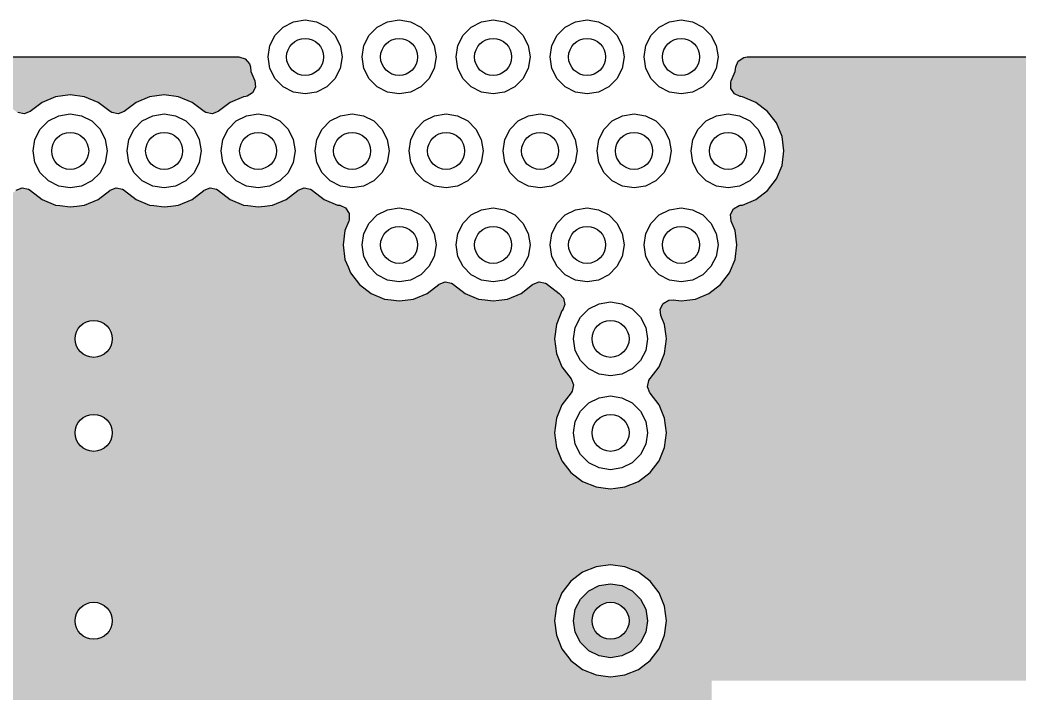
# Model space of a CAD drawing. Header units: millimetres. Extents: x -3894 to -3474, y -291 to 6.
# Drawn here: x -3560.82 to -3550.02, y -110.22 to -102.94 of the extents above; entities that cross this region are included whole.
import ezdxf

# ---------------------------------------------------------------- set-up
doc = ezdxf.new("R2010")
doc.units = ezdxf.units.MM
doc.layers.add('BLACK', color=7, linetype='Continuous')

msp = doc.modelspace()

# ---------------------------------------------------------------- hatches: boundary and pattern name
msp.add_hatch(color=256).paths.add_polyline_path([(-3558.32, -103.501), (-3558.326, -103.452), (-3558.336, -103.417), (-3558.382, -103.364), (-3558.449, -103.344), (-3565.624, -103.344), (-3565.624, -103.822), (-3565.511, -103.775), (-3565.511, -103.775), (-3565.354, -103.754), (-3565.198, -103.775), (-3565.198, -103.775), (-3565.052, -103.835), (-3564.922, -103.935), (-3564.905, -103.946), (-3564.836, -103.96), (-3564.771, -103.935), (-3564.641, -103.835), (-3564.495, -103.775), (-3564.495, -103.775), (-3564.338, -103.754), (-3564.182, -103.775), (-3564.182, -103.775), (-3564.036, -103.835), (-3563.906, -103.935), (-3563.889, -103.946), (-3563.82, -103.96), (-3563.755, -103.935), (-3563.625, -103.835), (-3563.479, -103.775), (-3563.479, -103.775), (-3563.322, -103.754), (-3563.166, -103.775), (-3563.166, -103.775), (-3563.02, -103.835), (-3562.89, -103.935), (-3562.873, -103.946), (-3562.804, -103.96), (-3562.739, -103.935), (-3562.609, -103.835), (-3562.463, -103.775), (-3562.463, -103.775), (-3562.306, -103.754), (-3562.15, -103.775), (-3562.15, -103.775), (-3562.004, -103.835), (-3561.874, -103.935), (-3561.857, -103.946), (-3561.788, -103.96), (-3561.723, -103.935), (-3561.593, -103.835), (-3561.447, -103.775), (-3561.447, -103.775), (-3561.29, -103.754), (-3561.134, -103.775), (-3561.134, -103.775), (-3560.988, -103.835), (-3560.858, -103.935), (-3560.841, -103.946), (-3560.772, -103.96), (-3560.707, -103.935), (-3560.577, -103.835), (-3560.431, -103.775), (-3560.431, -103.775), (-3560.274, -103.754), (-3560.118, -103.775), (-3560.118, -103.775), (-3559.972, -103.835), (-3559.842, -103.935), (-3559.825, -103.946), (-3559.756, -103.96), (-3559.691, -103.935), (-3559.561, -103.835), (-3559.415, -103.775), (-3559.415, -103.775), (-3559.258, -103.754), (-3559.102, -103.775), (-3559.102, -103.775), (-3558.956, -103.835), (-3558.826, -103.935), (-3558.809, -103.946), (-3558.74, -103.96), (-3558.675, -103.935), (-3558.545, -103.835), (-3558.399, -103.775), (-3558.376, -103.772), (-3558.362, -103.769), (-3558.302, -103.733), (-3558.27, -103.671), (-3558.278, -103.602)])
h = msp.add_hatch(color=256)
h.paths.add_polyline_path([(-3539.648, -103.344), (-3552.956, -103.344), (-3552.992, -103.349), (-3553.051, -103.388), (-3553.079, -103.452), (-3553.085, -103.501), (-3553.127, -103.602), (-3553.132, -103.615), (-3553.131, -103.685), (-3553.093, -103.744), (-3553.029, -103.772), (-3553.025, -103.772), (-3553.006, -103.775), (-3552.86, -103.835), (-3552.734, -103.932), (-3552.638, -104.057), (-3552.577, -104.203), (-3552.557, -104.36), (-3552.577, -104.517), (-3552.638, -104.663), (-3552.734, -104.788), (-3552.86, -104.885), (-3553.006, -104.945), (-3553.029, -104.948), (-3553.043, -104.951), (-3553.103, -104.987), (-3553.135, -105.049), (-3553.127, -105.118), (-3553.085, -105.219), (-3553.065, -105.376), (-3553.085, -105.533), (-3553.146, -105.679), (-3553.242, -105.804), (-3553.337, -105.877), (-3553.337, -110.089), (-3539.648, -110.089)])
h.paths.add_polyline_path([(-3548.79, -106.392, -1), (-3548.39, -106.392, -1)], flags=16)
h.paths.add_polyline_path([(-3548.39, -107.408, -1), (-3548.79, -107.408, -1)], flags=16)
h.paths.add_polyline_path([(-3548.39, -108.424, -1), (-3548.79, -108.424, -1)], flags=16)
h.paths.add_polyline_path([(-3548.39, -109.44, -1), (-3548.79, -109.44, -1)], flags=16)
h = msp.add_hatch(color=256)
h.paths.add_polyline_path([(-3554.861, -107.836), (-3554.957, -107.711), (-3555.018, -107.565), (-3555.018, -107.565), (-3555.038, -107.408), (-3555.018, -107.251), (-3555.018, -107.251), (-3554.957, -107.105), (-3554.857, -106.976), (-3554.846, -106.958), (-3554.832, -106.89), (-3554.857, -106.825), (-3554.957, -106.695), (-3555.018, -106.549), (-3555.018, -106.549), (-3555.038, -106.392), (-3555.018, -106.235), (-3555.018, -106.235), (-3554.957, -106.089), (-3554.953, -106.084), (-3554.928, -106.02), (-3554.941, -105.951), (-3554.989, -105.901), (-3555.119, -105.801), (-3555.136, -105.79), (-3555.205, -105.776), (-3555.27, -105.801), (-3555.4, -105.901), (-3555.546, -105.961), (-3555.638, -105.973), (-3555.702, -105.982), (-3555.788, -105.97), (-3555.859, -105.961), (-3556.005, -105.901), (-3556.135, -105.801), (-3556.152, -105.79), (-3556.221, -105.776), (-3556.286, -105.801), (-3556.416, -105.901), (-3556.562, -105.961), (-3556.654, -105.973), (-3556.718, -105.982), (-3556.804, -105.97), (-3556.875, -105.961), (-3557.021, -105.901), (-3557.147, -105.804), (-3557.243, -105.679), (-3557.27, -105.613), (-3557.304, -105.533), (-3557.304, -105.533), (-3557.324, -105.376), (-3557.304, -105.219), (-3557.262, -105.118), (-3557.257, -105.105), (-3557.258, -105.035), (-3557.296, -104.976), (-3557.36, -104.948), (-3557.383, -104.945), (-3557.529, -104.885), (-3557.659, -104.785), (-3557.676, -104.774), (-3557.745, -104.76), (-3557.81, -104.785), (-3557.94, -104.885), (-3558.086, -104.945), (-3558.169, -104.956), (-3558.242, -104.966), (-3558.355, -104.951), (-3558.399, -104.945), (-3558.545, -104.885), (-3558.675, -104.785), (-3558.692, -104.774), (-3558.761, -104.76), (-3558.826, -104.785), (-3558.956, -104.885), (-3559.102, -104.945), (-3559.185, -104.956), (-3559.258, -104.966), (-3559.371, -104.951), (-3559.415, -104.945), (-3559.561, -104.885), (-3559.691, -104.785), (-3559.708, -104.774), (-3559.777, -104.76), (-3559.842, -104.785), (-3559.972, -104.885), (-3560.118, -104.945), (-3560.201, -104.956), (-3560.274, -104.966), (-3560.387, -104.951), (-3560.431, -104.945), (-3560.577, -104.885), (-3560.707, -104.785), (-3560.724, -104.774), (-3560.793, -104.76), (-3560.858, -104.785), (-3560.988, -104.885), (-3561.134, -104.945), (-3561.217, -104.956), (-3561.29, -104.966), (-3561.403, -104.951), (-3561.447, -104.945), (-3561.593, -104.885), (-3561.723, -104.785), (-3561.74, -104.774), (-3561.809, -104.76), (-3561.874, -104.785), (-3562.004, -104.885), (-3562.15, -104.945), (-3562.173, -104.948), (-3562.187, -104.951), (-3562.247, -104.987), (-3562.279, -105.049), (-3562.271, -105.118), (-3562.229, -105.219), (-3562.209, -105.376), (-3562.229, -105.533), (-3562.29, -105.679), (-3562.386, -105.804), (-3562.512, -105.901), (-3562.658, -105.961), (-3562.75, -105.973), (-3562.814, -105.982), (-3562.9, -105.97), (-3562.971, -105.961), (-3563.117, -105.901), (-3563.247, -105.801), (-3563.264, -105.79), (-3563.333, -105.776), (-3563.398, -105.801), (-3563.528, -105.901), (-3563.674, -105.961), (-3563.766, -105.973), (-3563.83, -105.982), (-3563.916, -105.97), (-3563.987, -105.961), (-3564.133, -105.901), (-3564.263, -105.801), (-3564.28, -105.79), (-3564.349, -105.776), (-3564.414, -105.801), (-3564.544, -105.901), (-3564.69, -105.961), (-3564.782, -105.973), (-3564.846, -105.982), (-3564.932, -105.97), (-3565.003, -105.961), (-3565.149, -105.901), (-3565.213, -105.852), (-3565.215, -105.85), (-3565.281, -105.826), (-3565.349, -105.842), (-3565.398, -105.892), (-3565.412, -105.961), (-3565.387, -106.026), (-3565.338, -106.089), (-3565.277, -106.235), (-3565.261, -106.362), (-3565.257, -106.392), (-3565.277, -106.549), (-3565.338, -106.695), (-3565.437, -106.825), (-3565.449, -106.842), (-3565.463, -106.91), (-3565.437, -106.976), (-3565.338, -107.105), (-3565.277, -107.251), (-3565.257, -107.408), (-3565.277, -107.565), (-3565.338, -107.711), (-3565.437, -107.841), (-3565.449, -107.858), (-3565.463, -107.926), (-3565.437, -107.992), (-3565.338, -108.121), (-3565.277, -108.267), (-3565.257, -108.424), (-3565.277, -108.581), (-3565.338, -108.727), (-3565.437, -108.857), (-3565.449, -108.874), (-3565.463, -108.942), (-3565.437, -109.008), (-3565.338, -109.137), (-3565.277, -109.283), (-3565.257, -109.44), (-3565.277, -109.597), (-3565.338, -109.743), (-3565.437, -109.873), (-3565.449, -109.89), (-3565.463, -109.958), (-3565.437, -110.024), (-3565.387, -110.089), (-3553.337, -110.089), (-3553.337, -105.877), (-3553.368, -105.901), (-3553.514, -105.961), (-3553.606, -105.973), (-3553.67, -105.982), (-3553.756, -105.97), (-3553.803, -105.973), (-3553.863, -106.009), (-3553.894, -106.071), (-3553.887, -106.141), (-3553.847, -106.235), (-3553.831, -106.362), (-3553.827, -106.392), (-3553.847, -106.549), (-3553.908, -106.695), (-3554.007, -106.825), (-3554.019, -106.842), (-3554.033, -106.91), (-3554.007, -106.976), (-3553.908, -107.105), (-3553.847, -107.251), (-3553.827, -107.408), (-3553.847, -107.565), (-3553.908, -107.711), (-3554.004, -107.836), (-3554.13, -107.933), (-3554.276, -107.993), (-3554.38, -108.007), (-3554.432, -108.014), (-3554.511, -108.003), (-3554.589, -107.993), (-3554.735, -107.933)])
h.paths.add_polyline_path([(-3560.22, -107.408, -1), (-3559.82, -107.408, -1)], flags=16)
h.paths.add_polyline_path([(-3560.22, -106.392, -1), (-3559.82, -106.392, -1)], flags=16)
h.paths.add_polyline_path([(-3559.82, -109.44, -1), (-3560.22, -109.44, -1)], flags=16)
h.paths.add_polyline_path([(-3554.957, -109.137), (-3554.861, -109.012), (-3554.735, -108.915), (-3554.589, -108.855), (-3554.589, -108.855), (-3554.432, -108.834), (-3554.276, -108.855), (-3554.276, -108.855), (-3554.177, -108.896), (-3554.13, -108.915), (-3554.004, -109.012), (-3553.908, -109.137), (-3553.847, -109.283), (-3553.827, -109.44), (-3553.847, -109.597), (-3553.908, -109.743), (-3554.004, -109.868), (-3554.13, -109.965), (-3554.276, -110.025), (-3554.38, -110.039), (-3554.432, -110.046), (-3554.511, -110.035), (-3554.589, -110.025), (-3554.735, -109.965), (-3554.861, -109.868), (-3554.957, -109.743), (-3555.018, -109.597), (-3555.018, -109.597), (-3555.038, -109.44), (-3555.018, -109.283), (-3555.018, -109.283)], flags=16)
h.paths.add_polyline_path([(-3554.813, -109.316), (-3554.756, -109.205), (-3554.668, -109.116), (-3554.556, -109.06), (-3554.432, -109.04), (-3554.309, -109.06), (-3554.197, -109.116), (-3554.109, -109.205), (-3554.052, -109.316), (-3554.032, -109.44), (-3554.052, -109.564), (-3554.109, -109.675), (-3554.197, -109.764), (-3554.309, -109.82), (-3554.432, -109.84), (-3554.556, -109.82), (-3554.668, -109.764), (-3554.756, -109.675), (-3554.813, -109.564), (-3554.832, -109.44)], flags=0)
h.paths.add_polyline_path([(-3554.232, -109.44, -1), (-3554.632, -109.44, -1)], flags=0)
h = msp.add_hatch(color=256)
h.paths.add_polyline_path([(-3553.337, -110.089), (-3565.387, -110.089), (-3565.338, -110.153), (-3565.277, -110.299), (-3565.257, -110.456), (-3565.277, -110.613), (-3565.338, -110.759), (-3565.437, -110.889), (-3565.449, -110.906), (-3565.463, -110.974), (-3565.437, -111.04), (-3565.338, -111.169), (-3565.277, -111.315), (-3565.261, -111.436), (-3565.257, -111.472), (-3565.277, -111.629), (-3565.338, -111.775), (-3565.437, -111.905), (-3565.449, -111.922), (-3565.463, -111.99), (-3565.437, -112.056), (-3565.338, -112.185), (-3565.277, -112.331), (-3565.257, -112.488), (-3565.257, -112.488), (-3565.277, -112.645), (-3565.338, -112.791), (-3565.437, -112.921), (-3565.449, -112.938), (-3565.463, -113.006), (-3565.437, -113.072), (-3565.338, -113.201), (-3565.277, -113.347), (-3565.257, -113.504), (-3565.277, -113.661), (-3565.338, -113.807), (-3565.437, -113.937), (-3565.449, -113.954), (-3565.463, -114.022), (-3565.437, -114.088), (-3565.338, -114.217), (-3565.277, -114.363), (-3565.257, -114.52), (-3565.277, -114.677), (-3565.338, -114.823), (-3565.437, -114.953), (-3565.449, -114.97), (-3565.463, -115.038), (-3565.437, -115.104), (-3565.338, -115.233), (-3565.277, -115.379), (-3565.257, -115.536), (-3565.277, -115.693), (-3565.338, -115.839), (-3565.437, -115.969), (-3565.449, -115.986), (-3565.463, -116.054), (-3565.437, -116.12), (-3565.338, -116.249), (-3565.277, -116.395), (-3565.257, -116.552), (-3565.277, -116.709), (-3565.338, -116.855), (-3565.437, -116.985), (-3565.449, -117.002), (-3565.463, -117.07), (-3565.437, -117.136), (-3565.338, -117.265), (-3565.277, -117.411), (-3565.257, -117.568), (-3565.277, -117.725), (-3565.338, -117.871), (-3565.437, -118.001), (-3565.449, -118.018), (-3565.463, -118.086), (-3565.437, -118.152), (-3565.338, -118.281), (-3565.277, -118.427), (-3565.257, -118.584), (-3565.277, -118.741), (-3565.338, -118.887), (-3565.437, -119.017), (-3565.449, -119.034), (-3565.463, -119.102), (-3565.437, -119.168), (-3565.338, -119.297), (-3565.277, -119.443), (-3565.257, -119.6), (-3565.277, -119.757), (-3565.338, -119.903), (-3565.437, -120.033), (-3565.449, -120.05), (-3565.463, -120.118), (-3565.437, -120.184), (-3565.398, -120.234), (-3553.337, -120.234)])
h.paths.add_polyline_path([(-3555.018, -115.379), (-3555.018, -115.379), (-3554.957, -115.233), (-3554.861, -115.108), (-3554.735, -115.011), (-3554.589, -114.951), (-3554.589, -114.951), (-3554.432, -114.93), (-3554.276, -114.951), (-3554.276, -114.951), (-3554.13, -115.011), (-3554.004, -115.108), (-3553.908, -115.233), (-3553.847, -115.379), (-3553.827, -115.536), (-3553.847, -115.693), (-3553.908, -115.839), (-3554.004, -115.964), (-3554.13, -116.061), (-3554.276, -116.121), (-3554.38, -116.135), (-3554.432, -116.142), (-3554.511, -116.131), (-3554.589, -116.121), (-3554.735, -116.061), (-3554.861, -115.964), (-3554.957, -115.839), (-3555.018, -115.693), (-3555.018, -115.693), (-3555.038, -115.536)], flags=16)
h.paths.add_polyline_path([(-3554.832, -115.536), (-3554.813, -115.412), (-3554.756, -115.301), (-3554.668, -115.212), (-3554.556, -115.156), (-3554.432, -115.136), (-3554.309, -115.156), (-3554.197, -115.212), (-3554.109, -115.301), (-3554.052, -115.412), (-3554.032, -115.536), (-3554.052, -115.66), (-3554.109, -115.771), (-3554.197, -115.86), (-3554.309, -115.916), (-3554.432, -115.936), (-3554.556, -115.916), (-3554.668, -115.86), (-3554.756, -115.771), (-3554.813, -115.66)], flags=0)
h.paths.add_polyline_path([(-3554.232, -115.536, -1), (-3554.632, -115.536, -1)], flags=0)
h.paths.add_polyline_path([(-3554.861, -117.14), (-3554.735, -117.043), (-3554.589, -116.983), (-3554.589, -116.983), (-3554.432, -116.962), (-3554.276, -116.983), (-3554.276, -116.983), (-3554.13, -117.043), (-3554.004, -117.14), (-3553.908, -117.265), (-3553.847, -117.411), (-3553.827, -117.568), (-3553.847, -117.725), (-3553.908, -117.871), (-3554.004, -117.996), (-3554.13, -118.093), (-3554.276, -118.153), (-3554.38, -118.167), (-3554.432, -118.174), (-3554.511, -118.163), (-3554.589, -118.153), (-3554.735, -118.093), (-3554.861, -117.996), (-3554.957, -117.871), (-3555.018, -117.725), (-3555.018, -117.725), (-3555.038, -117.568), (-3555.018, -117.411), (-3555.018, -117.411), (-3554.957, -117.265)], flags=16)
h.paths.add_polyline_path([(-3554.861, -113.932), (-3554.957, -113.807), (-3554.976, -113.76), (-3555.018, -113.661), (-3555.018, -113.661), (-3555.038, -113.504), (-3555.018, -113.347), (-3555.018, -113.347), (-3554.957, -113.201), (-3554.861, -113.076), (-3554.735, -112.979), (-3554.589, -112.919), (-3554.589, -112.919), (-3554.432, -112.898), (-3554.276, -112.919), (-3554.276, -112.919), (-3554.13, -112.979), (-3554.004, -113.076), (-3553.908, -113.201), (-3553.847, -113.347), (-3553.827, -113.504), (-3553.847, -113.661), (-3553.908, -113.807), (-3554.004, -113.932), (-3554.13, -114.029), (-3554.276, -114.089), (-3554.38, -114.103), (-3554.432, -114.11), (-3554.511, -114.099), (-3554.589, -114.089), (-3554.735, -114.029)], flags=16)
h.paths.add_polyline_path([(-3554.756, -117.333), (-3554.668, -117.244), (-3554.556, -117.188), (-3554.432, -117.168), (-3554.309, -117.188), (-3554.197, -117.244), (-3554.109, -117.333), (-3554.052, -117.444), (-3554.032, -117.568), (-3554.052, -117.692), (-3554.109, -117.803), (-3554.197, -117.892), (-3554.309, -117.948), (-3554.432, -117.968), (-3554.556, -117.948), (-3554.668, -117.892), (-3554.756, -117.803), (-3554.813, -117.692), (-3554.832, -117.568), (-3554.813, -117.444)], flags=0)
h.paths.add_polyline_path([(-3554.756, -113.739), (-3554.813, -113.628), (-3554.832, -113.504), (-3554.813, -113.38), (-3554.756, -113.269), (-3554.668, -113.18), (-3554.556, -113.124), (-3554.432, -113.104), (-3554.309, -113.124), (-3554.197, -113.18), (-3554.109, -113.269), (-3554.052, -113.38), (-3554.032, -113.504), (-3554.052, -113.628), (-3554.109, -113.739), (-3554.197, -113.828), (-3554.309, -113.884), (-3554.432, -113.904), (-3554.556, -113.884), (-3554.668, -113.828)], flags=0)
h.paths.add_polyline_path([(-3554.232, -117.568, -1), (-3554.632, -117.568, -1)], flags=0)
h.paths.add_polyline_path([(-3554.632, -113.504, -1), (-3554.232, -113.504, -1)], flags=0)
h.paths.add_polyline_path([(-3560.22, -115.536, -1), (-3559.82, -115.536, -1)], flags=16)
h.paths.add_polyline_path([(-3559.82, -117.568, -1), (-3560.22, -117.568, -1)], flags=16)
h.paths.add_polyline_path([(-3560.22, -113.504, -1), (-3559.82, -113.504, -1)], flags=16)
h.paths.add_polyline_path([(-3554.735, -119.075), (-3554.589, -119.015), (-3554.589, -119.015), (-3554.432, -118.994), (-3554.276, -119.015), (-3554.276, -119.015), (-3554.13, -119.075), (-3554.004, -119.172), (-3553.908, -119.297), (-3553.847, -119.443), (-3553.827, -119.6), (-3553.847, -119.757), (-3553.908, -119.903), (-3554.004, -120.028), (-3554.13, -120.125), (-3554.276, -120.185), (-3554.38, -120.199), (-3554.432, -120.206), (-3554.511, -120.195), (-3554.589, -120.185), (-3554.735, -120.125), (-3554.861, -120.028), (-3554.957, -119.903), (-3555.018, -119.757), (-3555.018, -119.757), (-3555.038, -119.6), (-3555.018, -119.443), (-3555.018, -119.443), (-3554.957, -119.297), (-3554.861, -119.172)], flags=16)
h.paths.add_polyline_path([(-3554.668, -119.276), (-3554.556, -119.22), (-3554.432, -119.2), (-3554.309, -119.22), (-3554.197, -119.276), (-3554.109, -119.365), (-3554.052, -119.476), (-3554.032, -119.6), (-3554.052, -119.724), (-3554.109, -119.835), (-3554.197, -119.924), (-3554.309, -119.98), (-3554.432, -120), (-3554.556, -119.98), (-3554.668, -119.924), (-3554.756, -119.835), (-3554.813, -119.724), (-3554.832, -119.6), (-3554.813, -119.476), (-3554.756, -119.365)], flags=0)
h.paths.add_polyline_path([(-3554.735, -111.997), (-3554.861, -111.9), (-3554.957, -111.775), (-3555.018, -111.629), (-3555.018, -111.629), (-3555.038, -111.472), (-3555.018, -111.315), (-3555.018, -111.315), (-3554.957, -111.169), (-3554.861, -111.044), (-3554.735, -110.947), (-3554.589, -110.887), (-3554.589, -110.887), (-3554.432, -110.866), (-3554.276, -110.887), (-3554.276, -110.887), (-3554.13, -110.947), (-3554.004, -111.044), (-3553.908, -111.169), (-3553.847, -111.315), (-3553.831, -111.436), (-3553.827, -111.472), (-3553.847, -111.629), (-3553.908, -111.775), (-3554.004, -111.9), (-3554.13, -111.997), (-3554.276, -112.057), (-3554.38, -112.071), (-3554.432, -112.078), (-3554.511, -112.067), (-3554.589, -112.057)], flags=16)
h.paths.add_polyline_path([(-3554.232, -119.6, -1), (-3554.632, -119.6, -1)], flags=0)
h.paths.add_polyline_path([(-3554.668, -111.796), (-3554.756, -111.707), (-3554.813, -111.596), (-3554.832, -111.472), (-3554.813, -111.348), (-3554.756, -111.237), (-3554.668, -111.148), (-3554.556, -111.092), (-3554.432, -111.072), (-3554.309, -111.092), (-3554.197, -111.148), (-3554.109, -111.237), (-3554.052, -111.348), (-3554.032, -111.472), (-3554.052, -111.596), (-3554.109, -111.707), (-3554.197, -111.796), (-3554.309, -111.852), (-3554.432, -111.872), (-3554.556, -111.852)], flags=0)
h.paths.add_polyline_path([(-3554.632, -111.472, -1), (-3554.232, -111.472, -1)], flags=0)
h.paths.add_polyline_path([(-3559.82, -119.6, -1), (-3560.22, -119.6, -1)], flags=16)
h.paths.add_polyline_path([(-3560.22, -111.472, -1), (-3559.82, -111.472, -1)], flags=16)

# ---------------------------------------------------------------- linework, layer by layer
at = {"layer": 'BLACK', "linetype": 'Continuous'}
for p, q in [((-3558.058, -103.109), (-3557.97, -103.02)), ((-3557.97, -103.02), (-3557.858, -102.964)), ((-3557.858, -102.964), (-3557.734, -102.944)), ((-3557.734, -102.944), (-3557.611, -102.964)), ((-3557.611, -102.964), (-3557.499, -103.02)), ((-3557.499, -103.02), (-3557.411, -103.109)), ((-3557.042, -103.109), (-3556.954, -103.02)), ((-3556.954, -103.02), (-3556.842, -102.964)), ((-3556.842, -102.964), (-3556.718, -102.944)), ((-3556.718, -102.944), (-3556.595, -102.964)), ((-3556.595, -102.964), (-3556.483, -103.02)), ((-3556.483, -103.02), (-3556.395, -103.109)), ((-3556.026, -103.109), (-3555.938, -103.02)), ((-3555.938, -103.02), (-3555.826, -102.964)), ((-3555.826, -102.964), (-3555.702, -102.944)), ((-3555.702, -102.944), (-3555.579, -102.964)), ((-3555.579, -102.964), (-3555.467, -103.02)), ((-3555.467, -103.02), (-3555.379, -103.109)), ((-3555.01, -103.109), (-3554.922, -103.02)), ((-3554.922, -103.02), (-3554.81, -102.964)), ((-3554.81, -102.964), (-3554.686, -102.944)), ((-3554.686, -102.944), (-3554.563, -102.964)), ((-3554.563, -102.964), (-3554.451, -103.02)), ((-3554.451, -103.02), (-3554.363, -103.109)), ((-3553.994, -103.109), (-3553.906, -103.02)), ((-3553.906, -103.02), (-3553.794, -102.964)), ((-3553.794, -102.964), (-3553.67, -102.944)), ((-3553.67, -102.944), (-3553.547, -102.964)), ((-3553.547, -102.964), (-3553.435, -103.02)), ((-3553.435, -103.02), (-3553.347, -103.109)), ((-3558.115, -103.22), (-3558.058, -103.109)), ((-3557.411, -103.109), (-3557.354, -103.22)), ((-3557.099, -103.22), (-3557.042, -103.109)), ((-3556.395, -103.109), (-3556.338, -103.22)), ((-3556.083, -103.22), (-3556.026, -103.109)), ((-3555.379, -103.109), (-3555.322, -103.22)), ((-3555.067, -103.22), (-3555.01, -103.109)), ((-3554.363, -103.109), (-3554.306, -103.22)), ((-3554.051, -103.22), (-3553.994, -103.109)), ((-3553.347, -103.109), (-3553.29, -103.22)), ((-3558.134, -103.344), (-3558.115, -103.22)), ((-3557.354, -103.22), (-3557.334, -103.344)), ((-3557.118, -103.344), (-3557.099, -103.22)), ((-3556.338, -103.22), (-3556.318, -103.344)), ((-3556.102, -103.344), (-3556.083, -103.22)), ((-3555.322, -103.22), (-3555.302, -103.344)), ((-3555.086, -103.344), (-3555.067, -103.22)), ((-3554.306, -103.22), (-3554.286, -103.344)), ((-3554.07, -103.344), (-3554.051, -103.22)), ((-3553.29, -103.22), (-3553.27, -103.344)), ((-3577.448, -103.344), (-3558.449, -103.344)), ((-3558.449, -103.344), (-3558.382, -103.364)), ((-3558.115, -103.468), (-3558.134, -103.344)), ((-3557.334, -103.344), (-3557.354, -103.468)), ((-3557.099, -103.468), (-3557.118, -103.344)), ((-3556.318, -103.344), (-3556.338, -103.468)), ((-3556.083, -103.468), (-3556.102, -103.344)), ((-3555.302, -103.344), (-3555.322, -103.468)), ((-3555.067, -103.468), (-3555.086, -103.344)), ((-3554.286, -103.344), (-3554.306, -103.468)), ((-3554.051, -103.468), (-3554.07, -103.344)), ((-3553.27, -103.344), (-3553.29, -103.468)), ((-3553.051, -103.388), (-3552.992, -103.349)), ((-3552.992, -103.349), (-3552.956, -103.344)), ((-3552.956, -103.344), (-3522.583, -103.344)), ((-3558.382, -103.364), (-3558.336, -103.417)), ((-3558.336, -103.417), (-3558.326, -103.452)), ((-3558.326, -103.452), (-3558.32, -103.501)), ((-3558.058, -103.579), (-3558.115, -103.468)), ((-3557.354, -103.468), (-3557.411, -103.579)), ((-3557.042, -103.579), (-3557.099, -103.468)), ((-3556.338, -103.468), (-3556.395, -103.579)), ((-3556.026, -103.579), (-3556.083, -103.468)), ((-3555.322, -103.468), (-3555.379, -103.579)), ((-3555.01, -103.579), (-3555.067, -103.468)), ((-3554.306, -103.468), (-3554.363, -103.579)), ((-3553.994, -103.579), (-3554.051, -103.468)), ((-3553.29, -103.468), (-3553.347, -103.579)), ((-3553.085, -103.501), (-3553.079, -103.452)), ((-3553.079, -103.452), (-3553.051, -103.388)), ((-3558.32, -103.501), (-3558.32, -103.501)), ((-3558.32, -103.501), (-3558.278, -103.602)), ((-3553.127, -103.602), (-3553.085, -103.501)), ((-3558.27, -103.671), (-3558.302, -103.733)), ((-3558.278, -103.602), (-3558.27, -103.671)), ((-3557.97, -103.668), (-3558.058, -103.579)), ((-3557.858, -103.724), (-3557.97, -103.668)), ((-3557.499, -103.668), (-3557.611, -103.724)), ((-3557.411, -103.579), (-3557.499, -103.668)), ((-3556.954, -103.668), (-3557.042, -103.579)), ((-3556.842, -103.724), (-3556.954, -103.668)), ((-3556.483, -103.668), (-3556.595, -103.724)), ((-3556.395, -103.579), (-3556.483, -103.668)), ((-3555.938, -103.668), (-3556.026, -103.579)), ((-3555.826, -103.724), (-3555.938, -103.668)), ((-3555.467, -103.668), (-3555.579, -103.724)), ((-3555.379, -103.579), (-3555.467, -103.668)), ((-3554.922, -103.668), (-3555.01, -103.579)), ((-3554.81, -103.724), (-3554.922, -103.668)), ((-3554.451, -103.668), (-3554.563, -103.724)), ((-3554.363, -103.579), (-3554.451, -103.668)), ((-3553.906, -103.668), (-3553.994, -103.579)), ((-3553.794, -103.724), (-3553.906, -103.668)), ((-3553.435, -103.668), (-3553.547, -103.724)), ((-3553.347, -103.579), (-3553.435, -103.668)), ((-3553.132, -103.615), (-3553.127, -103.602)), ((-3553.131, -103.685), (-3553.132, -103.615)), ((-3553.093, -103.744), (-3553.131, -103.685)), ((-3560.431, -103.775), (-3560.577, -103.835)), ((-3560.274, -103.754), (-3560.431, -103.775)), ((-3560.431, -103.775), (-3560.431, -103.775)), ((-3560.118, -103.775), (-3560.274, -103.754)), ((-3560.274, -103.754), (-3560.274, -103.754)), ((-3559.972, -103.835), (-3560.118, -103.775)), ((-3560.118, -103.775), (-3560.118, -103.775)), ((-3559.415, -103.775), (-3559.561, -103.835)), ((-3559.258, -103.754), (-3559.415, -103.775)), ((-3559.415, -103.775), (-3559.415, -103.775)), ((-3559.102, -103.775), (-3559.258, -103.754)), ((-3559.258, -103.754), (-3559.258, -103.754)), ((-3558.956, -103.835), (-3559.102, -103.775)), ((-3559.102, -103.775), (-3559.102, -103.775)), ((-3558.399, -103.775), (-3558.545, -103.835)), ((-3558.376, -103.772), (-3558.399, -103.775)), ((-3558.399, -103.775), (-3558.399, -103.775)), ((-3558.362, -103.769), (-3558.376, -103.772)), ((-3558.302, -103.733), (-3558.362, -103.769)), ((-3557.734, -103.744), (-3557.858, -103.724)), ((-3557.611, -103.724), (-3557.734, -103.744)), ((-3556.718, -103.744), (-3556.842, -103.724)), ((-3556.595, -103.724), (-3556.718, -103.744)), ((-3555.702, -103.744), (-3555.826, -103.724)), ((-3555.579, -103.724), (-3555.702, -103.744)), ((-3554.686, -103.744), (-3554.81, -103.724)), ((-3554.563, -103.724), (-3554.686, -103.744)), ((-3553.67, -103.744), (-3553.794, -103.724)), ((-3553.547, -103.724), (-3553.67, -103.744)), ((-3553.029, -103.772), (-3553.093, -103.744)), ((-3553.025, -103.772), (-3553.029, -103.772)), ((-3553.006, -103.775), (-3553.025, -103.772)), ((-3552.86, -103.835), (-3553.006, -103.775)), ((-3560.577, -103.835), (-3560.707, -103.935)), ((-3559.842, -103.935), (-3559.972, -103.835)), ((-3559.561, -103.835), (-3559.691, -103.935)), ((-3558.826, -103.935), (-3558.956, -103.835)), ((-3558.545, -103.835), (-3558.675, -103.935)), ((-3552.734, -103.932), (-3552.86, -103.835)), ((-3560.772, -103.96), (-3560.841, -103.946)), ((-3560.707, -103.935), (-3560.772, -103.96)), ((-3560.51, -104.036), (-3560.398, -103.98)), ((-3560.398, -103.98), (-3560.274, -103.96)), ((-3560.274, -103.96), (-3560.151, -103.98)), ((-3560.151, -103.98), (-3560.039, -104.036)), ((-3559.825, -103.946), (-3559.842, -103.935)), ((-3559.756, -103.96), (-3559.825, -103.946)), ((-3559.691, -103.935), (-3559.756, -103.96)), ((-3559.494, -104.036), (-3559.382, -103.98)), ((-3559.382, -103.98), (-3559.258, -103.96)), ((-3559.258, -103.96), (-3559.135, -103.98)), ((-3559.135, -103.98), (-3559.023, -104.036)), ((-3558.809, -103.946), (-3558.826, -103.935)), ((-3558.74, -103.96), (-3558.809, -103.946)), ((-3558.675, -103.935), (-3558.74, -103.96)), ((-3558.478, -104.036), (-3558.366, -103.98)), ((-3558.366, -103.98), (-3558.242, -103.96)), ((-3558.242, -103.96), (-3558.119, -103.98)), ((-3558.119, -103.98), (-3558.007, -104.036)), ((-3557.462, -104.036), (-3557.35, -103.98)), ((-3557.35, -103.98), (-3557.226, -103.96)), ((-3557.226, -103.96), (-3557.103, -103.98)), ((-3557.103, -103.98), (-3556.991, -104.036)), ((-3556.446, -104.036), (-3556.334, -103.98)), ((-3556.334, -103.98), (-3556.21, -103.96)), ((-3556.21, -103.96), (-3556.087, -103.98)), ((-3556.087, -103.98), (-3555.975, -104.036)), ((-3555.43, -104.036), (-3555.318, -103.98)), ((-3555.318, -103.98), (-3555.194, -103.96)), ((-3555.194, -103.96), (-3555.071, -103.98)), ((-3555.071, -103.98), (-3554.959, -104.036)), ((-3554.414, -104.036), (-3554.302, -103.98)), ((-3554.302, -103.98), (-3554.178, -103.96)), ((-3554.178, -103.96), (-3554.055, -103.98)), ((-3554.055, -103.98), (-3553.943, -104.036)), ((-3553.398, -104.036), (-3553.286, -103.98)), ((-3553.286, -103.98), (-3553.162, -103.96)), ((-3553.162, -103.96), (-3553.039, -103.98)), ((-3553.039, -103.98), (-3552.927, -104.036)), ((-3552.638, -104.057), (-3552.734, -103.932)), ((-3560.598, -104.125), (-3560.51, -104.036)), ((-3560.039, -104.036), (-3559.951, -104.125)), ((-3559.582, -104.125), (-3559.494, -104.036)), ((-3559.023, -104.036), (-3558.935, -104.125)), ((-3558.566, -104.125), (-3558.478, -104.036)), ((-3558.007, -104.036), (-3557.919, -104.125)), ((-3557.55, -104.125), (-3557.462, -104.036)), ((-3556.991, -104.036), (-3556.903, -104.125)), ((-3556.534, -104.125), (-3556.446, -104.036)), ((-3555.975, -104.036), (-3555.887, -104.125)), ((-3555.518, -104.125), (-3555.43, -104.036)), ((-3554.959, -104.036), (-3554.871, -104.125)), ((-3554.502, -104.125), (-3554.414, -104.036)), ((-3553.943, -104.036), (-3553.855, -104.125)), ((-3553.486, -104.125), (-3553.398, -104.036)), ((-3552.927, -104.036), (-3552.839, -104.125)), ((-3552.577, -104.203), (-3552.638, -104.057)), ((-3560.655, -104.236), (-3560.598, -104.125)), ((-3559.951, -104.125), (-3559.894, -104.236)), ((-3559.639, -104.236), (-3559.582, -104.125)), ((-3558.935, -104.125), (-3558.878, -104.236)), ((-3558.623, -104.236), (-3558.566, -104.125)), ((-3557.919, -104.125), (-3557.862, -104.236)), ((-3557.607, -104.236), (-3557.55, -104.125)), ((-3556.903, -104.125), (-3556.846, -104.236)), ((-3556.591, -104.236), (-3556.534, -104.125)), ((-3555.887, -104.125), (-3555.83, -104.236)), ((-3555.575, -104.236), (-3555.518, -104.125)), ((-3554.871, -104.125), (-3554.814, -104.236)), ((-3554.559, -104.236), (-3554.502, -104.125)), ((-3553.855, -104.125), (-3553.798, -104.236)), ((-3553.543, -104.236), (-3553.486, -104.125)), ((-3552.839, -104.125), (-3552.782, -104.236)), ((-3552.557, -104.36), (-3552.577, -104.203)), ((-3560.674, -104.36), (-3560.655, -104.236)), ((-3559.894, -104.236), (-3559.874, -104.36)), ((-3559.658, -104.36), (-3559.639, -104.236)), ((-3558.878, -104.236), (-3558.858, -104.36)), ((-3558.642, -104.36), (-3558.623, -104.236)), ((-3557.862, -104.236), (-3557.842, -104.36)), ((-3557.626, -104.36), (-3557.607, -104.236)), ((-3556.846, -104.236), (-3556.826, -104.36)), ((-3556.61, -104.36), (-3556.591, -104.236)), ((-3555.83, -104.236), (-3555.81, -104.36)), ((-3555.594, -104.36), (-3555.575, -104.236)), ((-3554.814, -104.236), (-3554.794, -104.36)), ((-3554.578, -104.36), (-3554.559, -104.236)), ((-3553.798, -104.236), (-3553.778, -104.36)), ((-3553.562, -104.36), (-3553.543, -104.236)), ((-3552.782, -104.236), (-3552.762, -104.36)), ((-3560.655, -104.484), (-3560.674, -104.36)), ((-3559.874, -104.36), (-3559.894, -104.484)), ((-3559.639, -104.484), (-3559.658, -104.36)), ((-3558.858, -104.36), (-3558.878, -104.484)), ((-3558.623, -104.484), (-3558.642, -104.36)), ((-3557.842, -104.36), (-3557.862, -104.484)), ((-3557.607, -104.484), (-3557.626, -104.36)), ((-3556.826, -104.36), (-3556.846, -104.484)), ((-3556.591, -104.484), (-3556.61, -104.36)), ((-3555.81, -104.36), (-3555.83, -104.484)), ((-3555.575, -104.484), (-3555.594, -104.36)), ((-3554.794, -104.36), (-3554.814, -104.484)), ((-3554.559, -104.484), (-3554.578, -104.36)), ((-3553.778, -104.36), (-3553.798, -104.484)), ((-3553.543, -104.484), (-3553.562, -104.36)), ((-3552.762, -104.36), (-3552.782, -104.484)), ((-3552.577, -104.517), (-3552.557, -104.36)), ((-3560.598, -104.595), (-3560.655, -104.484)), ((-3559.894, -104.484), (-3559.951, -104.595)), ((-3559.582, -104.595), (-3559.639, -104.484)), ((-3558.878, -104.484), (-3558.935, -104.595)), ((-3558.566, -104.595), (-3558.623, -104.484)), ((-3557.862, -104.484), (-3557.919, -104.595)), ((-3557.55, -104.595), (-3557.607, -104.484)), ((-3556.846, -104.484), (-3556.903, -104.595)), ((-3556.534, -104.595), (-3556.591, -104.484)), ((-3555.83, -104.484), (-3555.887, -104.595)), ((-3555.518, -104.595), (-3555.575, -104.484)), ((-3554.814, -104.484), (-3554.871, -104.595)), ((-3554.502, -104.595), (-3554.559, -104.484)), ((-3553.798, -104.484), (-3553.855, -104.595)), ((-3553.486, -104.595), (-3553.543, -104.484)), ((-3552.782, -104.484), (-3552.839, -104.595)), ((-3552.638, -104.663), (-3552.577, -104.517)), ((-3560.51, -104.684), (-3560.598, -104.595)), ((-3559.951, -104.595), (-3560.039, -104.684)), ((-3559.494, -104.684), (-3559.582, -104.595)), ((-3558.935, -104.595), (-3559.023, -104.684)), ((-3558.478, -104.684), (-3558.566, -104.595)), ((-3557.919, -104.595), (-3558.007, -104.684)), ((-3557.462, -104.684), (-3557.55, -104.595)), ((-3556.903, -104.595), (-3556.991, -104.684)), ((-3556.446, -104.684), (-3556.534, -104.595)), ((-3555.887, -104.595), (-3555.975, -104.684)), ((-3555.43, -104.684), (-3555.518, -104.595)), ((-3554.871, -104.595), (-3554.959, -104.684)), ((-3554.414, -104.684), (-3554.502, -104.595)), ((-3553.855, -104.595), (-3553.943, -104.684)), ((-3553.398, -104.684), (-3553.486, -104.595)), ((-3552.839, -104.595), (-3552.927, -104.684)), ((-3560.858, -104.785), (-3560.793, -104.76)), ((-3560.793, -104.76), (-3560.724, -104.774)), ((-3560.398, -104.74), (-3560.51, -104.684)), ((-3560.274, -104.76), (-3560.398, -104.74)), ((-3560.151, -104.74), (-3560.274, -104.76)), ((-3560.039, -104.684), (-3560.151, -104.74)), ((-3559.842, -104.785), (-3559.777, -104.76)), ((-3559.777, -104.76), (-3559.708, -104.774)), ((-3559.382, -104.74), (-3559.494, -104.684)), ((-3559.258, -104.76), (-3559.382, -104.74)), ((-3559.135, -104.74), (-3559.258, -104.76)), ((-3559.023, -104.684), (-3559.135, -104.74)), ((-3558.826, -104.785), (-3558.761, -104.76)), ((-3558.761, -104.76), (-3558.692, -104.774)), ((-3558.366, -104.74), (-3558.478, -104.684)), ((-3558.242, -104.76), (-3558.366, -104.74)), ((-3558.119, -104.74), (-3558.242, -104.76)), ((-3558.007, -104.684), (-3558.119, -104.74)), ((-3557.81, -104.785), (-3557.745, -104.76)), ((-3557.745, -104.76), (-3557.676, -104.774)), ((-3557.35, -104.74), (-3557.462, -104.684)), ((-3557.226, -104.76), (-3557.35, -104.74)), ((-3557.103, -104.74), (-3557.226, -104.76)), ((-3556.991, -104.684), (-3557.103, -104.74)), ((-3556.334, -104.74), (-3556.446, -104.684)), ((-3556.21, -104.76), (-3556.334, -104.74)), ((-3556.087, -104.74), (-3556.21, -104.76)), ((-3555.975, -104.684), (-3556.087, -104.74)), ((-3555.318, -104.74), (-3555.43, -104.684)), ((-3555.194, -104.76), (-3555.318, -104.74)), ((-3555.071, -104.74), (-3555.194, -104.76)), ((-3554.959, -104.684), (-3555.071, -104.74)), ((-3554.302, -104.74), (-3554.414, -104.684)), ((-3554.178, -104.76), (-3554.302, -104.74)), ((-3554.055, -104.74), (-3554.178, -104.76)), ((-3553.943, -104.684), (-3554.055, -104.74)), ((-3553.286, -104.74), (-3553.398, -104.684)), ((-3553.162, -104.76), (-3553.286, -104.74)), ((-3553.039, -104.74), (-3553.162, -104.76)), ((-3552.927, -104.684), (-3553.039, -104.74)), ((-3552.734, -104.788), (-3552.638, -104.663)), ((-3560.724, -104.774), (-3560.707, -104.785)), ((-3560.707, -104.785), (-3560.703, -104.788)), ((-3560.703, -104.788), (-3560.703, -104.788)), ((-3560.703, -104.788), (-3560.577, -104.885)), ((-3559.972, -104.885), (-3559.846, -104.788)), ((-3559.846, -104.788), (-3559.842, -104.785)), ((-3559.846, -104.788), (-3559.846, -104.788)), ((-3559.708, -104.774), (-3559.691, -104.785)), ((-3559.691, -104.785), (-3559.687, -104.788)), ((-3559.687, -104.788), (-3559.687, -104.788)), ((-3559.687, -104.788), (-3559.561, -104.885)), ((-3558.956, -104.885), (-3558.83, -104.788)), ((-3558.83, -104.788), (-3558.826, -104.785)), ((-3558.83, -104.788), (-3558.83, -104.788)), ((-3558.692, -104.774), (-3558.675, -104.785)), ((-3558.675, -104.785), (-3558.671, -104.788)), ((-3558.671, -104.788), (-3558.671, -104.788)), ((-3558.671, -104.788), (-3558.545, -104.885)), ((-3557.94, -104.885), (-3557.814, -104.788)), ((-3557.814, -104.788), (-3557.81, -104.785)), ((-3557.814, -104.788), (-3557.814, -104.788)), ((-3557.676, -104.774), (-3557.659, -104.785)), ((-3557.659, -104.785), (-3557.655, -104.788)), ((-3557.655, -104.788), (-3557.655, -104.788)), ((-3557.655, -104.788), (-3557.529, -104.885)), ((-3552.86, -104.885), (-3552.734, -104.788)), ((-3560.577, -104.885), (-3560.431, -104.945)), ((-3560.431, -104.945), (-3560.387, -104.951)), ((-3560.387, -104.951), (-3560.274, -104.966)), ((-3560.274, -104.966), (-3560.201, -104.956)), ((-3560.274, -104.966), (-3560.274, -104.966)), ((-3560.274, -104.966), (-3560.274, -104.966)), ((-3560.201, -104.956), (-3560.118, -104.945)), ((-3560.118, -104.945), (-3559.972, -104.885)), ((-3559.561, -104.885), (-3559.415, -104.945)), ((-3559.415, -104.945), (-3559.371, -104.951)), ((-3559.371, -104.951), (-3559.258, -104.966)), ((-3559.258, -104.966), (-3559.185, -104.956)), ((-3559.258, -104.966), (-3559.258, -104.966)), ((-3559.258, -104.966), (-3559.258, -104.966)), ((-3559.185, -104.956), (-3559.102, -104.945)), ((-3559.102, -104.945), (-3558.956, -104.885)), ((-3558.545, -104.885), (-3558.399, -104.945)), ((-3558.399, -104.945), (-3558.355, -104.951)), ((-3558.355, -104.951), (-3558.242, -104.966)), ((-3558.242, -104.966), (-3558.169, -104.956)), ((-3558.242, -104.966), (-3558.242, -104.966)), ((-3558.242, -104.966), (-3558.242, -104.966)), ((-3558.169, -104.956), (-3558.086, -104.945)), ((-3558.086, -104.945), (-3557.94, -104.885)), ((-3557.529, -104.885), (-3557.383, -104.945)), ((-3557.383, -104.945), (-3557.36, -104.948)), ((-3557.36, -104.948), (-3557.296, -104.976)), ((-3557.296, -104.976), (-3557.258, -105.035)), ((-3556.842, -104.996), (-3556.718, -104.976)), ((-3556.718, -104.976), (-3556.595, -104.996)), ((-3555.826, -104.996), (-3555.702, -104.976)), ((-3555.702, -104.976), (-3555.579, -104.996)), ((-3554.81, -104.996), (-3554.686, -104.976)), ((-3554.686, -104.976), (-3554.563, -104.996)), ((-3553.794, -104.996), (-3553.67, -104.976)), ((-3553.67, -104.976), (-3553.547, -104.996)), ((-3553.103, -104.987), (-3553.043, -104.951)), ((-3553.043, -104.951), (-3553.029, -104.948)), ((-3553.029, -104.948), (-3553.006, -104.945)), ((-3553.006, -104.945), (-3552.86, -104.885)), ((-3557.258, -105.035), (-3557.257, -105.105)), ((-3557.042, -105.141), (-3556.954, -105.052)), ((-3556.954, -105.052), (-3556.842, -104.996)), ((-3556.595, -104.996), (-3556.483, -105.052)), ((-3556.483, -105.052), (-3556.395, -105.141)), ((-3556.026, -105.141), (-3555.938, -105.052)), ((-3555.938, -105.052), (-3555.826, -104.996)), ((-3555.579, -104.996), (-3555.467, -105.052)), ((-3555.467, -105.052), (-3555.379, -105.141)), ((-3555.01, -105.141), (-3554.922, -105.052)), ((-3554.922, -105.052), (-3554.81, -104.996)), ((-3554.563, -104.996), (-3554.451, -105.052)), ((-3554.451, -105.052), (-3554.363, -105.141)), ((-3553.994, -105.141), (-3553.906, -105.052)), ((-3553.906, -105.052), (-3553.794, -104.996)), ((-3553.547, -104.996), (-3553.435, -105.052)), ((-3553.435, -105.052), (-3553.347, -105.141)), ((-3553.135, -105.049), (-3553.103, -104.987)), ((-3553.127, -105.118), (-3553.135, -105.049)), ((-3557.262, -105.118), (-3557.304, -105.219)), ((-3557.257, -105.105), (-3557.262, -105.118)), ((-3557.099, -105.252), (-3557.042, -105.141)), ((-3556.395, -105.141), (-3556.338, -105.252)), ((-3556.083, -105.252), (-3556.026, -105.141)), ((-3555.379, -105.141), (-3555.322, -105.252)), ((-3555.067, -105.252), (-3555.01, -105.141)), ((-3554.363, -105.141), (-3554.306, -105.252)), ((-3554.051, -105.252), (-3553.994, -105.141)), ((-3553.347, -105.141), (-3553.29, -105.252)), ((-3553.085, -105.219), (-3553.127, -105.118)), ((-3557.304, -105.219), (-3557.324, -105.376)), ((-3557.304, -105.219), (-3557.304, -105.219)), ((-3557.118, -105.376), (-3557.099, -105.252)), ((-3556.338, -105.252), (-3556.318, -105.376)), ((-3556.102, -105.376), (-3556.083, -105.252)), ((-3555.322, -105.252), (-3555.302, -105.376)), ((-3555.086, -105.376), (-3555.067, -105.252)), ((-3554.306, -105.252), (-3554.286, -105.376)), ((-3554.07, -105.376), (-3554.051, -105.252)), ((-3553.29, -105.252), (-3553.27, -105.376)), ((-3553.065, -105.376), (-3553.085, -105.219)), ((-3557.324, -105.376), (-3557.324, -105.376)), ((-3557.324, -105.376), (-3557.304, -105.533)), ((-3557.099, -105.5), (-3557.118, -105.376)), ((-3556.318, -105.376), (-3556.338, -105.5)), ((-3556.083, -105.5), (-3556.102, -105.376)), ((-3555.302, -105.376), (-3555.322, -105.5)), ((-3555.067, -105.5), (-3555.086, -105.376)), ((-3554.286, -105.376), (-3554.306, -105.5)), ((-3554.051, -105.5), (-3554.07, -105.376)), ((-3553.27, -105.376), (-3553.29, -105.5)), ((-3553.085, -105.533), (-3553.065, -105.376)), ((-3557.042, -105.611), (-3557.099, -105.5)), ((-3556.338, -105.5), (-3556.395, -105.611)), ((-3556.026, -105.611), (-3556.083, -105.5)), ((-3555.322, -105.5), (-3555.379, -105.611)), ((-3555.01, -105.611), (-3555.067, -105.5)), ((-3554.306, -105.5), (-3554.363, -105.611)), ((-3553.994, -105.611), (-3554.051, -105.5)), ((-3553.29, -105.5), (-3553.347, -105.611)), ((-3557.304, -105.533), (-3557.304, -105.533)), ((-3557.304, -105.533), (-3557.27, -105.613)), ((-3557.27, -105.613), (-3557.243, -105.679)), ((-3556.954, -105.7), (-3557.042, -105.611)), ((-3556.395, -105.611), (-3556.483, -105.7)), ((-3555.938, -105.7), (-3556.026, -105.611)), ((-3555.379, -105.611), (-3555.467, -105.7)), ((-3554.922, -105.7), (-3555.01, -105.611)), ((-3554.363, -105.611), (-3554.451, -105.7)), ((-3553.906, -105.7), (-3553.994, -105.611)), ((-3553.347, -105.611), (-3553.435, -105.7)), ((-3553.146, -105.679), (-3553.085, -105.533)), ((-3557.243, -105.679), (-3557.147, -105.804)), ((-3556.842, -105.756), (-3556.954, -105.7)), ((-3556.483, -105.7), (-3556.595, -105.756)), ((-3555.826, -105.756), (-3555.938, -105.7)), ((-3555.467, -105.7), (-3555.579, -105.756)), ((-3554.81, -105.756), (-3554.922, -105.7)), ((-3554.451, -105.7), (-3554.563, -105.756)), ((-3553.794, -105.756), (-3553.906, -105.7)), ((-3553.435, -105.7), (-3553.547, -105.756)), ((-3553.242, -105.804), (-3553.146, -105.679)), ((-3557.147, -105.804), (-3557.021, -105.901)), ((-3556.718, -105.776), (-3556.842, -105.756)), ((-3556.595, -105.756), (-3556.718, -105.776)), ((-3556.416, -105.901), (-3556.29, -105.804)), ((-3556.29, -105.804), (-3556.286, -105.801)), ((-3556.29, -105.804), (-3556.29, -105.804)), ((-3556.286, -105.801), (-3556.221, -105.776)), ((-3556.221, -105.776), (-3556.152, -105.79)), ((-3556.152, -105.79), (-3556.135, -105.801)), ((-3556.135, -105.801), (-3556.131, -105.804)), ((-3556.131, -105.804), (-3556.131, -105.804)), ((-3556.131, -105.804), (-3556.005, -105.901)), ((-3555.702, -105.776), (-3555.826, -105.756)), ((-3555.579, -105.756), (-3555.702, -105.776)), ((-3555.4, -105.901), (-3555.274, -105.804)), ((-3555.274, -105.804), (-3555.27, -105.801)), ((-3555.274, -105.804), (-3555.274, -105.804)), ((-3555.27, -105.801), (-3555.205, -105.776)), ((-3555.205, -105.776), (-3555.136, -105.79)), ((-3555.136, -105.79), (-3555.119, -105.801)), ((-3555.119, -105.801), (-3555.115, -105.804)), ((-3555.115, -105.804), (-3555.115, -105.804)), ((-3555.115, -105.804), (-3554.989, -105.901)), ((-3554.686, -105.776), (-3554.81, -105.756)), ((-3554.563, -105.756), (-3554.686, -105.776)), ((-3553.67, -105.776), (-3553.794, -105.756)), ((-3553.547, -105.756), (-3553.67, -105.776)), ((-3553.368, -105.901), (-3553.242, -105.804)), ((-3557.021, -105.901), (-3556.875, -105.961)), ((-3556.562, -105.961), (-3556.416, -105.901)), ((-3556.005, -105.901), (-3555.859, -105.961)), ((-3555.546, -105.961), (-3555.4, -105.901)), ((-3554.989, -105.901), (-3554.989, -105.901)), ((-3554.989, -105.901), (-3554.989, -105.901)), ((-3554.989, -105.901), (-3554.989, -105.901)), ((-3554.989, -105.901), (-3554.983, -105.906)), ((-3554.983, -105.906), (-3554.984, -105.906)), ((-3554.984, -105.906), (-3554.941, -105.951)), ((-3554.941, -105.951), (-3554.928, -106.02)), ((-3553.514, -105.961), (-3553.368, -105.901)), ((-3556.875, -105.961), (-3556.804, -105.97)), ((-3556.804, -105.97), (-3556.718, -105.982)), ((-3556.718, -105.982), (-3556.654, -105.973)), ((-3556.718, -105.982), (-3556.718, -105.982)), ((-3556.718, -105.982), (-3556.718, -105.982)), ((-3556.654, -105.973), (-3556.562, -105.961)), ((-3555.859, -105.961), (-3555.788, -105.97)), ((-3555.788, -105.97), (-3555.702, -105.982)), ((-3555.702, -105.982), (-3555.638, -105.973)), ((-3555.702, -105.982), (-3555.702, -105.982)), ((-3555.702, -105.982), (-3555.702, -105.982)), ((-3555.638, -105.973), (-3555.546, -105.961)), ((-3554.928, -106.02), (-3554.953, -106.084)), ((-3554.668, -106.068), (-3554.556, -106.012)), ((-3554.556, -106.012), (-3554.432, -105.992)), ((-3554.432, -105.992), (-3554.309, -106.012)), ((-3554.309, -106.012), (-3554.197, -106.068)), ((-3553.894, -106.071), (-3553.863, -106.009)), ((-3553.863, -106.009), (-3553.803, -105.973)), ((-3553.803, -105.973), (-3553.756, -105.97)), ((-3553.756, -105.97), (-3553.67, -105.982)), ((-3553.67, -105.982), (-3553.606, -105.973)), ((-3553.67, -105.982), (-3553.67, -105.982)), ((-3553.606, -105.973), (-3553.514, -105.961)), ((-3554.957, -106.089), (-3555.018, -106.235)), ((-3554.953, -106.084), (-3554.957, -106.089)), ((-3554.813, -106.268), (-3554.756, -106.157)), ((-3554.756, -106.157), (-3554.668, -106.068)), ((-3554.197, -106.068), (-3554.109, -106.157)), ((-3554.109, -106.157), (-3554.052, -106.268)), ((-3553.887, -106.138), (-3553.894, -106.071)), ((-3553.887, -106.141), (-3553.887, -106.138)), ((-3553.847, -106.235), (-3553.887, -106.141)), ((-3555.018, -106.235), (-3555.038, -106.392)), ((-3555.018, -106.235), (-3555.018, -106.235)), ((-3554.832, -106.392), (-3554.813, -106.268)), ((-3554.052, -106.268), (-3554.032, -106.392)), ((-3553.831, -106.362), (-3553.847, -106.235)), ((-3553.847, -106.235), (-3553.847, -106.235)), ((-3553.827, -106.392), (-3553.831, -106.362)), ((-3555.038, -106.392), (-3555.038, -106.392)), ((-3555.038, -106.392), (-3555.018, -106.549)), ((-3554.813, -106.516), (-3554.832, -106.392)), ((-3554.032, -106.392), (-3554.052, -106.516)), ((-3553.847, -106.549), (-3553.827, -106.392)), ((-3555.018, -106.549), (-3555.018, -106.549)), ((-3555.018, -106.549), (-3554.957, -106.695)), ((-3554.756, -106.627), (-3554.813, -106.516)), ((-3554.052, -106.516), (-3554.109, -106.627)), ((-3553.908, -106.695), (-3553.847, -106.549)), ((-3554.957, -106.695), (-3554.857, -106.825)), ((-3554.668, -106.716), (-3554.756, -106.627)), ((-3554.109, -106.627), (-3554.197, -106.716)), ((-3554.004, -106.82), (-3553.908, -106.695)), ((-3554.556, -106.772), (-3554.668, -106.716)), ((-3554.432, -106.792), (-3554.556, -106.772)), ((-3554.309, -106.772), (-3554.432, -106.792)), ((-3554.197, -106.716), (-3554.309, -106.772)), ((-3554.857, -106.825), (-3554.832, -106.89)), ((-3554.832, -106.89), (-3554.846, -106.958)), ((-3554.033, -106.91), (-3554.019, -106.842)), ((-3554.007, -106.976), (-3554.033, -106.91)), ((-3554.019, -106.842), (-3554.007, -106.825)), ((-3554.007, -106.825), (-3554.004, -106.82)), ((-3554.004, -106.82), (-3554.004, -106.82)), ((-3554.857, -106.976), (-3554.957, -107.105)), ((-3554.846, -106.958), (-3554.857, -106.976)), ((-3554.668, -107.084), (-3554.556, -107.028)), ((-3554.556, -107.028), (-3554.432, -107.008)), ((-3554.432, -107.008), (-3554.309, -107.028)), ((-3554.309, -107.028), (-3554.197, -107.084)), ((-3554.004, -106.98), (-3554.007, -106.976)), ((-3553.908, -107.105), (-3554.004, -106.98)), ((-3554.004, -106.98), (-3554.004, -106.98)), ((-3554.957, -107.105), (-3555.018, -107.251)), ((-3554.756, -107.173), (-3554.668, -107.084)), ((-3554.197, -107.084), (-3554.109, -107.173)), ((-3553.847, -107.251), (-3553.908, -107.105)), ((-3554.813, -107.284), (-3554.756, -107.173)), ((-3554.109, -107.173), (-3554.052, -107.284)), ((-3555.018, -107.251), (-3555.038, -107.408)), ((-3555.018, -107.251), (-3555.018, -107.251)), ((-3554.832, -107.408), (-3554.813, -107.284)), ((-3554.052, -107.284), (-3554.032, -107.408)), ((-3553.827, -107.408), (-3553.847, -107.251)), ((-3555.038, -107.408), (-3555.038, -107.408)), ((-3555.038, -107.408), (-3555.018, -107.565)), ((-3554.813, -107.532), (-3554.832, -107.408)), ((-3554.032, -107.408), (-3554.052, -107.532)), ((-3553.847, -107.565), (-3553.827, -107.408)), ((-3555.018, -107.565), (-3555.018, -107.565)), ((-3555.018, -107.565), (-3554.957, -107.711)), ((-3554.756, -107.643), (-3554.813, -107.532)), ((-3554.052, -107.532), (-3554.109, -107.643)), ((-3553.908, -107.711), (-3553.847, -107.565)), ((-3554.668, -107.732), (-3554.756, -107.643)), ((-3554.109, -107.643), (-3554.197, -107.732)), ((-3554.957, -107.711), (-3554.861, -107.836)), ((-3554.556, -107.788), (-3554.668, -107.732)), ((-3554.432, -107.808), (-3554.556, -107.788)), ((-3554.309, -107.788), (-3554.432, -107.808)), ((-3554.197, -107.732), (-3554.309, -107.788)), ((-3554.004, -107.836), (-3553.908, -107.711)), ((-3554.861, -107.836), (-3554.735, -107.933)), ((-3554.13, -107.933), (-3554.004, -107.836)), ((-3554.735, -107.933), (-3554.589, -107.993)), ((-3554.589, -107.993), (-3554.511, -108.003)), ((-3554.511, -108.003), (-3554.432, -108.014)), ((-3554.432, -108.014), (-3554.38, -108.007)), ((-3554.38, -108.007), (-3554.276, -107.993)), ((-3554.276, -107.993), (-3554.13, -107.933)), ((-3554.432, -108.014), (-3554.432, -108.014)), ((-3554.432, -108.014), (-3554.432, -108.014)), ((-3554.589, -108.855), (-3554.735, -108.915)), ((-3554.432, -108.834), (-3554.589, -108.855)), ((-3554.589, -108.855), (-3554.589, -108.855)), ((-3554.276, -108.855), (-3554.432, -108.834)), ((-3554.432, -108.834), (-3554.432, -108.834)), ((-3554.177, -108.896), (-3554.276, -108.855)), ((-3554.276, -108.855), (-3554.276, -108.855)), ((-3554.735, -108.915), (-3554.861, -109.012)), ((-3554.13, -108.915), (-3554.177, -108.896)), ((-3554.004, -109.012), (-3554.13, -108.915)), ((-3554.861, -109.012), (-3554.957, -109.137)), ((-3554.668, -109.116), (-3554.556, -109.06)), ((-3554.556, -109.06), (-3554.432, -109.04)), ((-3554.432, -109.04), (-3554.309, -109.06)), ((-3554.309, -109.06), (-3554.197, -109.116)), ((-3553.908, -109.137), (-3554.004, -109.012)), ((-3554.957, -109.137), (-3555.018, -109.283)), ((-3554.756, -109.205), (-3554.668, -109.116)), ((-3554.197, -109.116), (-3554.109, -109.205)), ((-3553.847, -109.283), (-3553.908, -109.137)), ((-3555.018, -109.283), (-3555.038, -109.44)), ((-3555.018, -109.283), (-3555.018, -109.283)), ((-3554.813, -109.316), (-3554.756, -109.205)), ((-3554.109, -109.205), (-3554.052, -109.316)), ((-3553.827, -109.44), (-3553.847, -109.283)), ((-3554.832, -109.44), (-3554.813, -109.316)), ((-3554.052, -109.316), (-3554.032, -109.44)), ((-3555.038, -109.44), (-3555.038, -109.44)), ((-3555.038, -109.44), (-3555.018, -109.597)), ((-3554.813, -109.564), (-3554.832, -109.44)), ((-3554.032, -109.44), (-3554.052, -109.564)), ((-3553.847, -109.597), (-3553.827, -109.44)), ((-3555.018, -109.597), (-3555.018, -109.597)), ((-3555.018, -109.597), (-3554.957, -109.743)), ((-3554.756, -109.675), (-3554.813, -109.564)), ((-3554.052, -109.564), (-3554.109, -109.675)), ((-3553.908, -109.743), (-3553.847, -109.597)), ((-3554.668, -109.764), (-3554.756, -109.675)), ((-3554.109, -109.675), (-3554.197, -109.764)), ((-3554.957, -109.743), (-3554.861, -109.868)), ((-3554.556, -109.82), (-3554.668, -109.764)), ((-3554.432, -109.84), (-3554.556, -109.82)), ((-3554.309, -109.82), (-3554.432, -109.84)), ((-3554.197, -109.764), (-3554.309, -109.82)), ((-3554.004, -109.868), (-3553.908, -109.743)), ((-3554.861, -109.868), (-3554.735, -109.965)), ((-3554.13, -109.965), (-3554.004, -109.868)), ((-3554.735, -109.965), (-3554.589, -110.025)), ((-3554.589, -110.025), (-3554.511, -110.035)), ((-3554.511, -110.035), (-3554.432, -110.046)), ((-3554.432, -110.046), (-3554.38, -110.039)), ((-3554.432, -110.046), (-3554.432, -110.046)), ((-3554.432, -110.046), (-3554.432, -110.046)), ((-3554.38, -110.039), (-3554.276, -110.025)), ((-3554.276, -110.025), (-3554.13, -109.965))]:
    msp.add_line(p, q, dxfattribs=at)
at = {"layer": 'BLACK'}
for centre in [(-3557.734, -103.344), (-3556.718, -103.344), (-3555.702, -103.344), (-3554.686, -103.344), (-3553.67, -103.344), (-3560.274, -104.36), (-3559.258, -104.36), (-3558.242, -104.36), (-3557.226, -104.36), (-3556.21, -104.36), (-3555.194, -104.36), (-3554.178, -104.36), (-3553.162, -104.36), (-3556.718, -105.376), (-3555.702, -105.376), (-3554.686, -105.376), (-3553.67, -105.376), (-3560.02, -106.392), (-3554.432, -106.392), (-3560.02, -107.408), (-3554.432, -107.408), (-3560.02, -109.44), (-3554.432, -109.44)]:
    msp.add_circle(centre, 0.2, dxfattribs=at)

doc.saveas('drawing.dxf')
